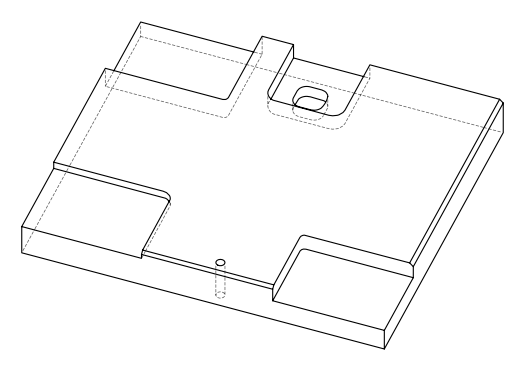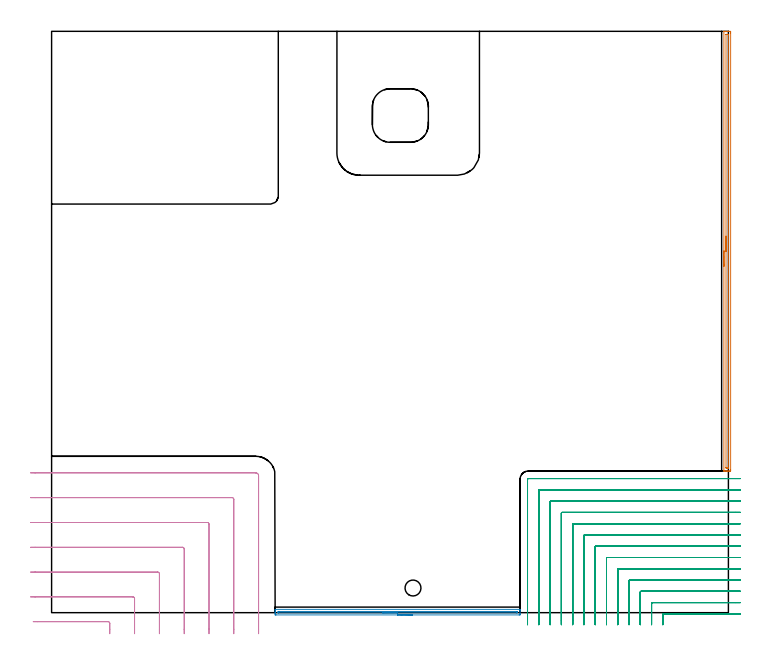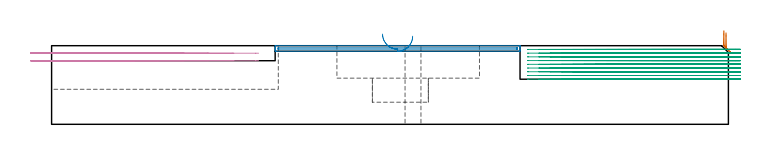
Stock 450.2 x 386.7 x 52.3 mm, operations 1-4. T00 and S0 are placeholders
(PLAN: 9 operations, 6 tool changes, 125.3 min)
(1 AREA_MILL | FG_CHAMFER_SURFACE | UGT0205_001 | 4.85 min | 2985 mm3)
(2 AREA_MILL_1 | FG_CHAMFER_SURFACE_1 | UGT0205_001 | 2.76 min | 1154 mm3)
(3 MILL_CORNER_NOTCH_RECTANGULAR | CORNER_NOTCH_RECTANGULAR | NXT0201_013 | Follow Part, ap 2.5, ae 75% | 37.98 min | 290989 mm3)
(4 MILL_CORNER_NOTCH_RECTANGULAR_1 | CORNER_NOTCH_RECTANGULAR_1 | UGT0201_105 | Follow Part, ap 5.5, ae 75% | 4.82 min | 154292 mm3)
(5 MILL_CORNER_NOTCH_RECTANGULAR_2 | CORNER_NOTCH_RECTANGULAR_2 | NXT0201_013 | Follow Part, ap 2.5, ae 75% | 66.56 min | 502259 mm3)
(6 MILL_RECTANGULAR_POCKET | POCKET_RECTANGULAR_STRAIGHT | UGT0201_105 | Follow Part, ap 5.5, ae 75% | 1.72 min | 45322 mm3)
(7 MILL_SLOT | SLOT_PARTIAL_RECTANGULAR | UGT0201_105 | Follow Part, ap 5.5, ae 75% | 6.31 min | 167915 mm3)
(8 SPOT_DRILL | STEP1HOLE | NXT0321_9005460120000 | 0.03 min | 20 mm3)
(9 DRILL_THROUGH_HOLE_INTO_CENTER | STEP1HOLE | NXT0301_077 | 0.23 min | 4564 mm3)
(TOOL UGT0205_001 | Chamfer Mill 20 x 3 x 45 deg. | D20 FL50 Z2)
(TOOL NXT0201_013 | ENDMILL 10mm | D10 FL30 Z4)
(TOOL UGT0201_105 | End Mill 22 mm | D22 FL25 Z2)
(TOOL NXT0321_9005460120000 | NC Spot Drill, 142deg, 12mm, Carbide, Uncoated | D12 PA142 FL30 Z2)
(TOOL NXT0301_077 | Carbide Drill 10.6mm [860.1-1060-053A1-MM 2214] | D10.6 PA140 FL71 Z2)
(OP 1 AREA_MILL)
G17 G21 G94 G90
T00 M6
G54
G17 G0 G90 X447.2 Y230.45 S1061 M3
G43 Z62.3 H0
G94 G1 Y230.488 Z61.428 F250.
Y230.602 Z60.563
Y230.791 Z59.712
Y231.053 Z58.88
Y231.387 Z58.074
Y231.79 Z57.3
Y232.259 Z56.564
Y232.79 Z55.872
Y233.379 Z55.229
Y234.022 Z54.639
Y234.714 Z54.108
Y235.45 Z53.64
Y236.224 Z53.237
Y237.03 Z52.903
Y237.862 Z52.641
Y238.714 Z52.452
Y239.578 Z52.338
Y240.45 Z52.3
Y386.528
X447.202 Y386.692 Z52.288
X447.216 Y386.7 Z52.275
X447.573 Z51.927
X447.884 Z51.616
X448.566 Z50.929
X449.791 Z49.706
X450.334 Z49.161
X450.946 Z48.549
X451.217 Y386.697 Z48.278
X451.691 Y386.691 Z47.805
X451.694 Y386.563 Z47.803
X451.699 Y386.081 Z47.801
X451.7 Y385.593 Z47.8
Y95.225
X451.699 Y94.819 Z47.801
X451.694 Y94.337 Z47.803
X451.691 Y94.209 Z47.805
X451.217 Y94.2 Z48.278
X450.946 Z48.549
X450.334 Z49.161
X449.791 Z49.706
X449.45 Z50.046
X448.908 Z50.589
X448.566 Z50.929
X447.884 Z51.616
X447.573 Z51.927
X447.215 Y94.207 Z52.276
X447.203 Y94.209 Z52.288
X447.2 Y94.373 Z52.3
Y240.45
X448.614 Z50.886
X448.615 Y384.505 Z50.885
X448.616 Y384.611 Z50.884
X448.618 Y384.663 Z50.882
X448.62 Y384.682 Z50.88
X448.648 Y384.69 Z50.852
X449.051 Y384.698 Z50.449
X449.45 Y384.699 Z50.05
X449.934 Y384.697 Z49.566
X450.169 Y384.69 Z49.331
X450.279 Y384.684 Z49.221
X450.285 Y384.343 Z49.215
Y384.294
Y96.395
X450.284 Y96.289 Z49.216
X450.281 Y96.237 Z49.219
X450.28 Y96.218 Z49.22
X450.253 Y96.21 Z49.247
X449.849 Y96.202 Z49.651
X449.45 Y96.201 Z50.05
X448.966 Y96.203 Z50.534
X448.731 Y96.21 Z50.769
X448.621 Y96.216 Z50.879
X448.615 Y96.557 Z50.885
Y96.606
X448.614 Y240.45 Z50.886
Y241.322 Z50.924
Y242.187 Z51.038
Y243.038 Z51.227
Y243.87 Z51.489
Y244.676 Z51.823
Y245.45 Z52.226
Y246.186 Z52.694
Y246.878 Z53.225
Y247.521 Z53.815
Y248.11 Z54.458
Y248.642 Z55.15
Y249.11 Z55.886
Y249.513 Z56.66
Y249.847 Z57.466
Y250.109 Z58.298
Y250.298 Z59.149
Y250.412 Z60.014
Y250.45 Z60.886
G0 Z62.3
M5
M2
(OP 2 AREA_MILL_1)
G17 G21 G94 G90
T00 M6
G54
G17 G0 G90 X240.15 Y-1.5 S1061 M3
G43 Z62.3 H0
Z58.6
G94 G1 X240.112 Z57.728 F250.
X239.998 Z56.864
X239.809 Z56.012
X239.547 Z55.18
X239.213 Z54.374
X238.81 Z53.6
X238.342 Z52.864
X237.81 Z52.172
X237.221 Z51.529
X236.578 Z50.94
X235.886 Z50.408
X235.15 Z49.94
X234.376 Z49.537
X233.57 Z49.203
X232.738 Z48.941
X231.886 Z48.752
X231.022 Z48.638
X230.15 Z48.6
X149.316
X148.798 Y-1.494 Z48.602
X148.708 Y-1.491 Z48.605
X148.7 Y-0.98 Z49.115
Y-0.429 Z49.668
Y-0.093 Z50.003
Y0.457 Z50.554
Y0.793 Z50.888
Y1.465 Z51.564
Y1.806 Z51.905
X148.708 Y2.172 Z52.263
X148.71 Y2.205 Z52.295
X148.865 Y2.2 Z52.3
X311.435
X311.59 Y2.205 Z52.295
X311.592 Y2.172 Z52.263
X311.6 Y1.806 Z51.905
Y1.465 Z51.564
Y0.793 Z50.888
Y-0.429 Z49.668
X311.596 Y-0.98 Z49.115
X311.592 Y-1.491 Z48.605
X311.502 Y-1.494 Z48.602
X310.984 Y-1.5 Z48.6
X230.15
Y-0.086 Z50.014
X151.102
X150.88 Y-0.084 Z50.016
X150.772 Y-0.082 Z50.018
X150.722 Y-0.079 Z50.021
X150.71 Y-0.073 Z50.027
X150.707 Y-0.055 Z50.045
X150.704 Y0.052 Z50.152
X150.702 Y0.304 Z50.404
X150.71 Y0.667 Z50.767
X150.723 Y0.779 Z50.879
X150.769 Y0.781 Z50.881
X150.879 Y0.784 Z50.884
X151.1 Y0.786 Z50.886
X309.198
X309.42 Y0.784 Z50.884
X309.528 Y0.782 Z50.882
X309.578 Y0.779 Z50.879
X309.59 Y0.773 Z50.873
X309.593 Y0.755 Z50.855
X309.597 Y0.648 Z50.748
X309.599 Y0.395 Z50.495
X309.597 Y0.15 Z50.25
X309.592 Y-0.049 Z50.051
X309.59 Y-0.072 Z50.028
X309.578 Y-0.079 Z50.021
X309.527 Y-0.082 Z50.018
X309.417 Y-0.084 Z50.016
X309.198 Y-0.086 Z50.014
X230.15
X229.278 Z50.052
X228.414 Z50.166
X227.562 Z50.355
X226.73 Z50.617
X225.924 Z50.951
X225.15 Z51.354
X224.414 Z51.823
X223.722 Z52.354
X223.079 Z52.943
X222.49 Z53.586
X221.958 Z54.278
X221.49 Z55.014
X221.087 Z55.788
X220.753 Z56.594
X220.491 Z57.426
X220.302 Z58.278
X220.188 Z59.143
X220.15 Z60.014
G0 Z62.3
M5
M2
(OP 3 MILL_CORNER_NOTCH_RECTANGULAR)
G17 G21 G94 G90
T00 M6
G54
G17 G0 G90 X458.136 Y-0.8 S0 M3
G43 Z62.3 H0
Z49.822
G94 G1 X455.136 F250.
X407.094 F500.
G3 X406.6 Y-1.294 R0.5
G1 Y-5.
Y-8. F250.
G0 Z62.3
X458.2 Y6.7
Z49.822
G1 X455.2
X399.594 F500.
G3 X399.1 Y6.206 R0.5
G1 Y-5.
Y-8. F250.
G0 Z62.3
X458.2 Y14.2
Z49.822
G1 X455.2
X392.094 F500.
G3 X391.6 Y13.706 R0.5
G1 Y-5.
Y-8. F250.
G0 Z62.3
X458.2 Y21.7
Z49.822
G1 X455.2
X384.594 F500.
G3 X384.1 Y21.206 R0.5
G1 Y-5.
Y-8. F250.
G0 Z62.3
X458.2 Y29.2
Z49.822
G1 X455.2
X377.095 F500.
G3 X376.6 Y28.705 R0.5
G1 Y-5.
Y-8. F250.
G0 Z62.3
X458.2 Y36.7
Z49.822
G1 X455.2
X369.595 F500.
G3 X369.1 Y36.205 R0.5
G1 Y-5.
Y-8. F250.
G0 Z62.3
X458.2 Y44.2
Z49.822
G1 X455.2
X362.095 F500.
G3 X361.6 Y43.705 R0.5
G1 Y-5.
Y-8. F250.
G0 Z62.3
X458.2 Y51.7
Z49.822
G1 X455.2
X354.596 F500.
G3 X354.1 Y51.204 R0.5
G1 Y-5.
Y-8. F250.
G0 Z62.3
X458.2 Y59.2
Z49.822
G1 X455.2
X347.096 F500.
G3 X346.6 Y58.704 R0.5
G1 Y-5.
Y-8. F250.
G0 Z62.3
X458.2 Y66.7
Z49.822
G1 X455.2
X339.596 F500.
G3 X339.1 Y66.204 R0.5
G1 Y-5.
Y-8. F250.
G0 Z62.3
X458.2 Y74.2
Z49.822
G1 X455.2
X332.096 F500.
G3 X331.6 Y73.704 R0.5
G1 Y-5.
Y-8. F250.
G0 Z62.3
X458.2 Y81.7
Z49.822
G1 X455.2
X324.596 F500.
G3 X324.1 Y81.204 R0.5
G1 Y-5.
Y-8. F250.
G0 Z62.3
X458.2 Y89.2
Z49.822
G1 X455.2
X317.097 F500.
G3 X316.6 Y88.704 R0.5
G1 Y-5.
Y-8. F250.
G0 Z62.3
X458.136 Y-0.8
Z47.344
G1 X455.136
X407.094 F500.
G3 X406.6 Y-1.294 R0.5
G1 Y-5.
Y-8. F250.
G0 Z62.3
X458.2 Y6.7
Z47.344
G1 X455.2
X399.594 F500.
G3 X399.1 Y6.206 R0.5
G1 Y-5.
Y-8. F250.
G0 Z62.3
X458.2 Y14.2
Z47.344
G1 X455.2
X392.094 F500.
G3 X391.6 Y13.706 R0.5
G1 Y-5.
Y-8. F250.
G0 Z62.3
X458.2 Y21.7
Z47.344
G1 X455.2
X384.594 F500.
G3 X384.1 Y21.206 R0.5
G1 Y-5.
Y-8. F250.
G0 Z62.3
X458.2 Y29.2
Z47.344
G1 X455.2
X377.095 F500.
G3 X376.6 Y28.705 R0.5
G1 Y-5.
Y-8. F250.
G0 Z62.3
X458.2 Y36.7
Z47.344
G1 X455.2
X369.595 F500.
G3 X369.1 Y36.205 R0.5
G1 Y-5.
Y-8. F250.
G0 Z62.3
X458.2 Y44.2
Z47.344
G1 X455.2
X362.095 F500.
G3 X361.6 Y43.705 R0.5
G1 Y-5.
Y-8. F250.
G0 Z62.3
X458.2 Y51.7
Z47.344
G1 X455.2
X354.595 F500.
G3 X354.1 Y51.205 R0.5
G1 Y-5.
Y-8. F250.
G0 Z62.3
X458.2 Y59.2
Z47.344
G1 X455.2
X347.096 F500.
G3 X346.6 Y58.704 R0.5
G1 Y-5.
Y-8. F250.
G0 Z62.3
X458.2 Y66.7
Z47.344
G1 X455.2
X339.596 F500.
G3 X339.1 Y66.204 R0.5
G1 Y-5.
Y-8. F250.
G0 Z62.3
X458.2 Y74.2
Z47.344
G1 X455.2
X332.096 F500.
G3 X331.6 Y73.704 R0.5
G1 Y-5.
Y-8. F250.
G0 Z62.3
X458.2 Y81.7
Z47.344
G1 X455.2
X324.596 F500.
G3 X324.1 Y81.204 R0.5
G1 Y-5.
Y-8. F250.
G0 Z62.3
X458.2 Y89.2
Z47.344
G1 X455.2
X317.097 F500.
G3 X316.6 Y88.703 R0.5
G1 Y-5.
Y-8. F250.
G0 Z62.3
X458.136 Y-0.8
Z44.867
G1 X455.136
X407.094 F500.
G3 X406.6 Y-1.294 R0.5
G1 Y-5.
Y-8. F250.
G0 Z62.3
X458.2 Y6.7
Z44.867
G1 X455.2
X399.594 F500.
G3 X399.1 Y6.206 R0.5
G1 Y-5.
Y-8. F250.
G0 Z62.3
X458.2 Y14.2
Z44.867
G1 X455.2
X392.094 F500.
G3 X391.6 Y13.706 R0.5
G1 Y-5.
Y-8. F250.
G0 Z62.3
X458.2 Y21.7
Z44.867
G1 X455.2
X384.594 F500.
G3 X384.1 Y21.206 R0.5
G1 Y-5.
Y-8. F250.
G0 Z62.3
X458.2 Y29.2
Z44.867
G1 X455.2
X377.095 F500.
G3 X376.6 Y28.705 R0.5
G1 Y-5.
Y-8. F250.
G0 Z62.3
X458.2 Y36.7
Z44.867
G1 X455.2
X369.595 F500.
G3 X369.1 Y36.205 R0.5
G1 Y-5.
Y-8. F250.
G0 Z62.3
X458.2 Y44.2
Z44.867
G1 X455.2
X362.095 F500.
G3 X361.6 Y43.705 R0.5
G1 Y-5.
Y-8. F250.
G0 Z62.3
X458.2 Y51.7
Z44.867
G1 X455.2
X354.595 F500.
G3 X354.1 Y51.205 R0.5
G1 Y-5.
Y-8. F250.
G0 Z62.3
X458.2 Y59.2
Z44.867
G1 X455.2
X347.096 F500.
G3 X346.6 Y58.704 R0.5
G1 Y-5.
Y-8. F250.
G0 Z62.3
X458.2 Y66.7
Z44.867
G1 X455.2
X339.596 F500.
G3 X339.1 Y66.204 R0.5
G1 Y-5.
Y-8. F250.
G0 Z62.3
X458.2 Y74.2
Z44.867
G1 X455.2
X332.096 F500.
G3 X331.6 Y73.704 R0.5
G1 Y-5.
Y-8. F250.
G0 Z62.3
X458.2 Y81.7
Z44.867
G1 X455.2
X324.596 F500.
G3 X324.1 Y81.204 R0.5
G1 Y-5.
Y-8. F250.
G0 Z62.3
X458.2 Y89.2
Z44.867
G1 X455.2
X317.097 F500.
G3 X316.6 Y88.703 R0.5
G1 Y-5.
Y-8. F250.
G0 Z62.3
X458.136 Y-0.8
Z42.389
G1 X455.136
X407.094 F500.
G3 X406.6 Y-1.294 R0.5
G1 Y-5.
Y-8. F250.
G0 Z62.3
X458.2 Y6.7
Z42.389
G1 X455.2
X399.594 F500.
G3 X399.1 Y6.206 R0.5
G1 Y-5.
Y-8. F250.
G0 Z62.3
X458.2 Y14.2
Z42.389
G1 X455.2
X392.094 F500.
G3 X391.6 Y13.706 R0.5
G1 Y-5.
Y-8. F250.
G0 Z62.3
X458.2 Y21.7
Z42.389
G1 X455.2
X384.594 F500.
G3 X384.1 Y21.206 R0.5
G1 Y-5.
Y-8. F250.
G0 Z62.3
X458.2 Y29.2
Z42.389
G1 X455.2
X377.095 F500.
G3 X376.6 Y28.705 R0.5
G1 Y-5.
Y-8. F250.
G0 Z62.3
X458.2 Y36.7
Z42.389
G1 X455.2
X369.595 F500.
G3 X369.1 Y36.205 R0.5
G1 Y-5.
Y-8. F250.
G0 Z62.3
X458.2 Y44.2
Z42.389
G1 X455.2
X362.095 F500.
G3 X361.6 Y43.705 R0.5
G1 Y-5.
Y-8. F250.
G0 Z62.3
X458.2 Y51.7
Z42.389
G1 X455.2
X354.595 F500.
G3 X354.1 Y51.205 R0.5
G1 Y-5.
Y-8. F250.
G0 Z62.3
X458.2 Y59.2
Z42.389
G1 X455.2
X347.096 F500.
G3 X346.6 Y58.704 R0.5
G1 Y-5.
Y-8. F250.
G0 Z62.3
X458.2 Y66.7
Z42.389
G1 X455.2
X339.596 F500.
G3 X339.1 Y66.204 R0.5
G1 Y-5.
Y-8. F250.
G0 Z62.3
X458.2 Y74.2
Z42.389
G1 X455.2
X332.096 F500.
G3 X331.6 Y73.704 R0.5
G1 Y-5.
Y-8. F250.
G0 Z62.3
X458.2 Y81.7
Z42.389
G1 X455.2
X324.596 F500.
G3 X324.1 Y81.204 R0.5
G1 Y-5.
Y-8. F250.
G0 Z62.3
X458.2 Y89.2
Z42.389
G1 X455.2
X317.097 F500.
G3 X316.6 Y88.703 R0.5
G1 Y-5.
Y-8. F250.
G0 Z62.3
X458.136 Y-0.8
Z39.911
G1 X455.136
X407.094 F500.
G3 X406.6 Y-1.294 R0.5
G1 Y-5.
Y-8. F250.
G0 Z62.3
X458.2 Y6.7
Z39.911
G1 X455.2
X399.594 F500.
G3 X399.1 Y6.206 R0.5
G1 Y-5.
Y-8. F250.
G0 Z62.3
X458.2 Y14.2
Z39.911
G1 X455.2
X392.094 F500.
G3 X391.6 Y13.706 R0.5
G1 Y-5.
Y-8. F250.
G0 Z62.3
X458.2 Y21.7
Z39.911
G1 X455.2
X384.594 F500.
G3 X384.1 Y21.206 R0.5
G1 Y-5.
Y-8. F250.
G0 Z62.3
X458.2 Y29.2
Z39.911
G1 X455.2
X377.095 F500.
G3 X376.6 Y28.705 R0.5
G1 Y-5.
Y-8. F250.
G0 Z62.3
X458.2 Y36.7
Z39.911
G1 X455.2
X369.595 F500.
G3 X369.1 Y36.205 R0.5
G1 Y-5.
Y-8. F250.
G0 Z62.3
X458.2 Y44.2
Z39.911
G1 X455.2
X362.095 F500.
G3 X361.6 Y43.705 R0.5
G1 Y-5.
Y-8. F250.
G0 Z62.3
X458.2 Y51.7
Z39.911
G1 X455.2
X354.595 F500.
G3 X354.1 Y51.205 R0.5
G1 Y-5.
Y-8. F250.
G0 Z62.3
X458.2 Y59.2
Z39.911
G1 X455.2
X347.096 F500.
G3 X346.6 Y58.704 R0.5
G1 Y-5.
Y-8. F250.
G0 Z62.3
X458.2 Y66.7
Z39.911
G1 X455.2
X339.596 F500.
G3 X339.1 Y66.204 R0.5
G1 Y-5.
Y-8. F250.
G0 Z62.3
X458.2 Y74.2
Z39.911
G1 X455.2
X332.096 F500.
G3 X331.6 Y73.704 R0.5
G1 Y-5.
Y-8. F250.
G0 Z62.3
X458.2 Y81.7
Z39.911
G1 X455.2
X324.596 F500.
G3 X324.1 Y81.204 R0.5
G1 Y-5.
Y-8. F250.
G0 Z62.3
X458.2 Y89.2
Z39.911
G1 X455.2
X317.097 F500.
G3 X316.6 Y88.703 R0.5
G1 Y-5.
Y-8. F250.
G0 Z62.3
X458.136 Y-0.8
Z37.433
G1 X455.136
X407.094 F500.
G3 X406.6 Y-1.294 R0.5
G1 Y-5.
Y-8. F250.
G0 Z62.3
X458.2 Y6.7
Z37.433
G1 X455.2
X399.594 F500.
G3 X399.1 Y6.206 R0.5
G1 Y-5.
Y-8. F250.
G0 Z62.3
X458.2 Y14.2
Z37.433
G1 X455.2
X392.094 F500.
G3 X391.6 Y13.706 R0.5
G1 Y-5.
Y-8. F250.
G0 Z62.3
X458.2 Y21.7
Z37.433
G1 X455.2
X384.594 F500.
G3 X384.1 Y21.206 R0.5
G1 Y-5.
Y-8. F250.
G0 Z62.3
X458.2 Y29.2
Z37.433
G1 X455.2
X377.095 F500.
G3 X376.6 Y28.705 R0.5
G1 Y-5.
Y-8. F250.
G0 Z62.3
X458.2 Y36.7
Z37.433
G1 X455.2
X369.595 F500.
G3 X369.1 Y36.205 R0.5
G1 Y-5.
Y-8. F250.
G0 Z62.3
X458.2 Y44.2
Z37.433
G1 X455.2
X362.095 F500.
G3 X361.6 Y43.705 R0.5
G1 Y-5.
Y-8. F250.
G0 Z62.3
X458.2 Y51.7
Z37.433
G1 X455.2
X354.595 F500.
G3 X354.1 Y51.205 R0.5
G1 Y-5.
Y-8. F250.
G0 Z62.3
X458.2 Y59.2
Z37.433
G1 X455.2
X347.096 F500.
G3 X346.6 Y58.704 R0.5
G1 Y-5.
Y-8. F250.
G0 Z62.3
X458.2 Y66.7
Z37.433
G1 X455.2
X339.596 F500.
G3 X339.1 Y66.204 R0.5
G1 Y-5.
Y-8. F250.
G0 Z62.3
X458.2 Y74.2
Z37.433
G1 X455.2
X332.096 F500.
G3 X331.6 Y73.704 R0.5
G1 Y-5.
Y-8. F250.
G0 Z62.3
X458.2 Y81.7
Z37.433
G1 X455.2
X324.596 F500.
G3 X324.1 Y81.204 R0.5
G1 Y-5.
Y-8. F250.
G0 Z62.3
X458.2 Y89.2
Z37.433
G1 X455.2
X317.097 F500.
G3 X316.6 Y88.703 R0.5
G1 Y-5.
Y-8. F250.
G0 Z62.3
X458.136 Y-0.8
Z34.956
G1 X455.136
X407.094 F500.
G3 X406.6 Y-1.294 R0.5
G1 Y-5.
Y-8. F250.
G0 Z62.3
X458.2 Y6.7
Z34.956
G1 X455.2
X399.594 F500.
G3 X399.1 Y6.206 R0.5
G1 Y-5.
Y-8. F250.
G0 Z62.3
X458.2 Y14.2
Z34.956
G1 X455.2
X392.094 F500.
G3 X391.6 Y13.706 R0.5
G1 Y-5.
Y-8. F250.
G0 Z62.3
X458.2 Y21.7
Z34.956
G1 X455.2
X384.594 F500.
G3 X384.1 Y21.206 R0.5
G1 Y-5.
Y-8. F250.
G0 Z62.3
X458.2 Y29.2
Z34.956
G1 X455.2
X377.095 F500.
G3 X376.6 Y28.705 R0.5
G1 Y-5.
Y-8. F250.
G0 Z62.3
X458.2 Y36.7
Z34.956
G1 X455.2
X369.595 F500.
G3 X369.1 Y36.205 R0.5
G1 Y-5.
Y-8. F250.
G0 Z62.3
X458.2 Y44.2
Z34.956
G1 X455.2
X362.095 F500.
G3 X361.6 Y43.705 R0.5
G1 Y-5.
Y-8. F250.
G0 Z62.3
X458.2 Y51.7
Z34.956
G1 X455.2
X354.595 F500.
G3 X354.1 Y51.205 R0.5
G1 Y-5.
Y-8. F250.
G0 Z62.3
X458.2 Y59.2
Z34.956
G1 X455.2
X347.096 F500.
G3 X346.6 Y58.704 R0.5
G1 Y-5.
Y-8. F250.
G0 Z62.3
X458.2 Y66.7
Z34.956
G1 X455.2
X339.596 F500.
G3 X339.1 Y66.204 R0.5
G1 Y-5.
Y-8. F250.
G0 Z62.3
X458.2 Y74.2
Z34.956
G1 X455.2
X332.096 F500.
G3 X331.6 Y73.704 R0.5
G1 Y-5.
Y-8. F250.
G0 Z62.3
X458.2 Y81.7
Z34.956
G1 X455.2
X324.596 F500.
G3 X324.1 Y81.204 R0.5
G1 Y-5.
Y-8. F250.
G0 Z62.3
X458.2 Y89.2
Z34.956
G1 X455.2
X317.097 F500.
G3 X316.6 Y88.703 R0.5
G1 Y-5.
Y-8. F250.
G0 Z62.3
X458.136 Y-0.8
Z32.478
G1 X455.136
X407.094 F500.
G3 X406.6 Y-1.294 R0.5
G1 Y-5.
Y-8. F250.
G0 Z62.3
X458.2 Y6.7
Z32.478
G1 X455.2
X399.594 F500.
G3 X399.1 Y6.206 R0.5
G1 Y-5.
Y-8. F250.
G0 Z62.3
X458.2 Y14.2
Z32.478
G1 X455.2
X392.094 F500.
G3 X391.6 Y13.706 R0.5
G1 Y-5.
Y-8. F250.
G0 Z62.3
X458.2 Y21.7
Z32.478
G1 X455.2
X384.594 F500.
G3 X384.1 Y21.206 R0.5
G1 Y-5.
Y-8. F250.
G0 Z62.3
X458.2 Y29.2
Z32.478
G1 X455.2
X377.095 F500.
G3 X376.6 Y28.705 R0.5
G1 Y-5.
Y-8. F250.
G0 Z62.3
X458.2 Y36.7
Z32.478
G1 X455.2
X369.595 F500.
G3 X369.1 Y36.205 R0.5
G1 Y-5.
Y-8. F250.
G0 Z62.3
X458.2 Y44.2
Z32.478
G1 X455.2
X362.095 F500.
G3 X361.6 Y43.705 R0.5
G1 Y-5.
Y-8. F250.
G0 Z62.3
X458.2 Y51.7
Z32.478
G1 X455.2
X354.595 F500.
G3 X354.1 Y51.205 R0.5
G1 Y-5.
Y-8. F250.
G0 Z62.3
X458.2 Y59.2
Z32.478
G1 X455.2
X347.096 F500.
G3 X346.6 Y58.704 R0.5
G1 Y-5.
Y-8. F250.
G0 Z62.3
X458.2 Y66.7
Z32.478
G1 X455.2
X339.596 F500.
G3 X339.1 Y66.204 R0.5
G1 Y-5.
Y-8. F250.
G0 Z62.3
X458.2 Y74.2
Z32.478
G1 X455.2
X332.096 F500.
G3 X331.6 Y73.704 R0.5
G1 Y-5.
Y-8. F250.
G0 Z62.3
X458.2 Y81.7
Z32.478
G1 X455.2
X324.596 F500.
G3 X324.1 Y81.204 R0.5
G1 Y-5.
Y-8. F250.
G0 Z62.3
X458.2 Y89.2
Z32.478
G1 X455.2
X317.097 F500.
G3 X316.6 Y88.703 R0.5
G1 Y-5.
Y-8. F250.
G0 Z62.3
X458.136 Y-0.8
Z30.
G1 X455.136
X407.094 F500.
G3 X406.6 Y-1.294 R0.5
G1 Y-5.
Y-8. F250.
G0 Z62.3
X458.2 Y6.7
Z30.
G1 X455.2
X399.594 F500.
G3 X399.1 Y6.206 R0.5
G1 Y-5.
Y-8. F250.
G0 Z62.3
X458.2 Y14.2
Z30.
G1 X455.2
X392.094 F500.
G3 X391.6 Y13.706 R0.5
G1 Y-5.
Y-8. F250.
G0 Z62.3
X458.2 Y21.7
Z30.
G1 X455.2
X384.594 F500.
G3 X384.1 Y21.206 R0.5
G1 Y-5.
Y-8. F250.
G0 Z62.3
X458.2 Y29.2
Z30.
G1 X455.2
X377.095 F500.
G3 X376.6 Y28.705 R0.5
G1 Y-5.
Y-8. F250.
G0 Z62.3
X458.2 Y36.7
Z30.
G1 X455.2
X369.595 F500.
G3 X369.1 Y36.205 R0.5
G1 Y-5.
Y-8. F250.
G0 Z62.3
X458.2 Y44.2
Z30.
G1 X455.2
X362.095 F500.
G3 X361.6 Y43.705 R0.5
G1 Y-5.
Y-8. F250.
G0 Z62.3
X458.2 Y51.7
Z30.
G1 X455.2
X354.595 F500.
G3 X354.1 Y51.205 R0.5
G1 Y-5.
Y-8. F250.
G0 Z62.3
X458.2 Y59.2
Z30.
G1 X455.2
X347.096 F500.
G3 X346.6 Y58.704 R0.5
G1 Y-5.
Y-8. F250.
G0 Z62.3
X458.2 Y66.7
Z30.
G1 X455.2
X339.596 F500.
G3 X339.1 Y66.204 R0.5
G1 Y-5.
Y-8. F250.
G0 Z62.3
X458.2 Y74.2
Z30.
G1 X455.2
X332.096 F500.
G3 X331.6 Y73.704 R0.5
G1 Y-5.
Y-8. F250.
G0 Z62.3
X458.2 Y81.7
Z30.
G1 X455.2
X324.596 F500.
G3 X324.1 Y81.204 R0.5
G1 Y-5.
Y-8. F250.
G0 Z62.3
X458.2 Y89.2
Z30.
G1 X455.2
X317.097 F500.
G3 X316.6 Y88.703 R0.5
G1 Y-5.
Y-8. F250.
G0 Z62.3
M5
M2
(OP 4 MILL_CORNER_NOTCH_RECTANGULAR_1)
G17 G21 G94 G90
T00 M6
G54
G17 G0 G90 X38.7 Y-14. S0 M3
G43 Z62.3 H0
Z47.3
G94 G1 Y-11. F250.
Y-7.092 F500.
G3 X37.608 Y-6. R1.1
G1 X-9.22
X-12.22 F250.
G0 Z62.3
X55.2 Y-14.
Z47.3
G1 Y-11.
Y9.407 F500.
G3 X54.107 Y10.5 R1.1
G1 X-11.
X-14. F250.
G0 Z62.3
X71.7 Y-14.
Z47.3
G1 Y-11.
Y25.907 F500.
G3 X70.607 Y27. R1.1
G1 X-11.
X-14. F250.
G0 Z62.3
X88.2 Y-14.
Z47.3
G1 Y-11.
Y42.406 F500.
G3 X87.106 Y43.5 R1.1
G1 X-11.
X-14. F250.
G0 Z62.3
X104.7 Y-14.
Z47.3
G1 Y-11.
Y58.906 F500.
G3 X103.606 Y60. R1.1
G1 X-11.
X-14. F250.
G0 Z62.3
X121.2 Y-14.
Z47.3
G1 Y-11.
Y75.405 F500.
G3 X120.105 Y76.5 R1.1
G1 X-11.
X-14. F250.
G0 Z62.3
X137.7 Y-14.
Z47.3
G1 Y-11.
Y91.1 F500.
G3 X135.8 Y93. R1.9
G1 X-11.
X-14. F250.
G0 Z62.3
X38.7 Y-14.
Z42.3
G1 Y-11.
Y-7.092 F500.
G3 X37.608 Y-6. R1.1
G1 X-9.22
X-12.22 F250.
G0 Z62.3
X55.2 Y-14.
Z42.3
G1 Y-11.
Y9.407 F500.
G3 X54.107 Y10.5 R1.1
G1 X-11.
X-14. F250.
G0 Z62.3
X71.7 Y-14.
Z42.3
G1 Y-11.
Y25.907 F500.
G3 X70.607 Y27. R1.1
G1 X-11.
X-14. F250.
G0 Z62.3
X88.2 Y-14.
Z42.3
G1 Y-11.
Y42.406 F500.
G3 X87.106 Y43.5 R1.1
G1 X-11.
X-14. F250.
G0 Z62.3
X104.7 Y-14.
Z42.3
G1 Y-11.
Y58.906 F500.
G3 X103.606 Y60. R1.1
G1 X-11.
X-14. F250.
G0 Z62.3
X121.2 Y-14.
Z42.3
G1 Y-11.
Y75.405 F500.
G3 X120.105 Y76.5 R1.1
G1 X-11.
X-14. F250.
G0 Z62.3
X137.7 Y-14.
Z42.3
G1 Y-11.
Y91.1 F500.
G3 X135.8 Y93. R1.9
G1 X-11.
X-14. F250.
G0 Z62.3
M5
M2
